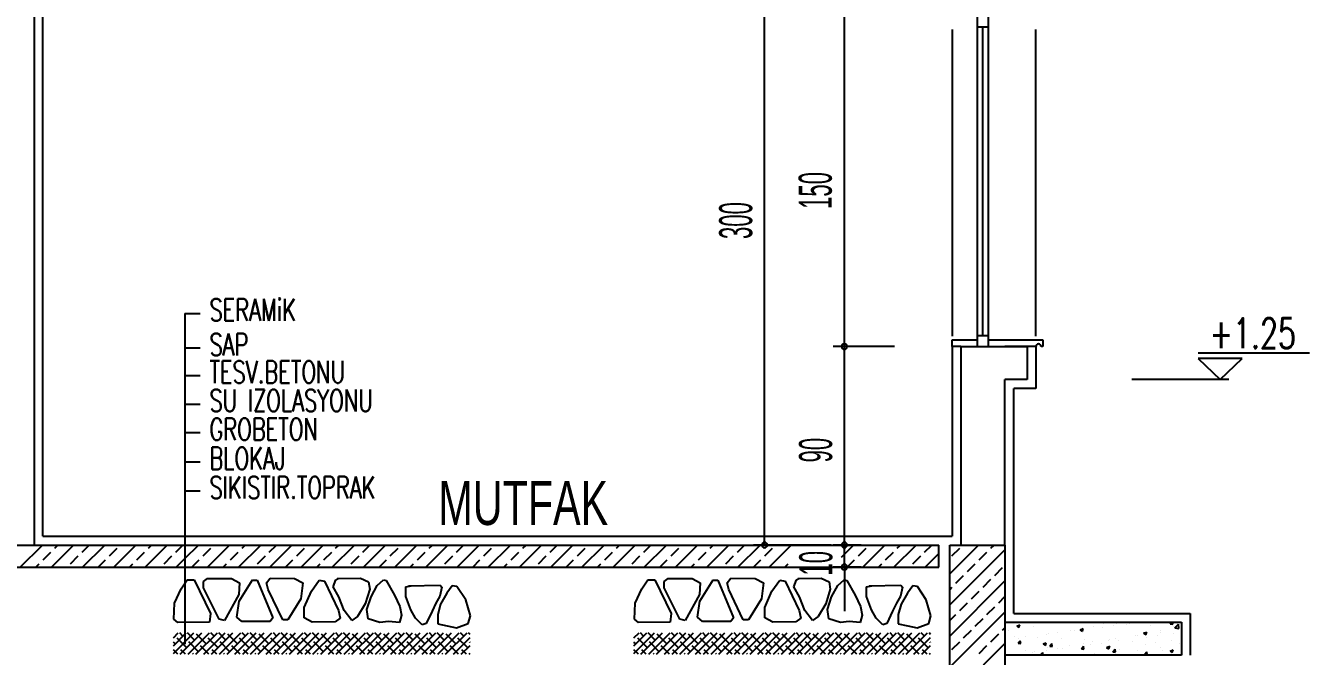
# Model space of a CAD drawing. Extents: x 3907.4 to 3911.57, y -3054.42 to -3053.7.
# Drawn here: x 3909.6219 to 3909.7382, y -3053.9307 to -3053.8735 of the extents above; entities that cross this region are included whole.
import ezdxf
from ezdxf.enums import TextEntityAlignment as Align

# ---------------------------------------------------------------- set-up
doc = ezdxf.new("R2010")
doc.units = 0
doc.header["$LTSCALE"] = 2
doc.header["$MEASUREMENT"] = 0
doc.layers.get('0').update_dxf_attribs({"linetype": 'CONTINUOUS'})
for name, color, linetype in [('DOĞRAMA', 2, 'CONTINUOUS'), ('DUVAR', 7, 'CONTINUOUS'), ('OLÇÜ', 6, 'CONTINUOUS'), ('SıVA', 6, 'CONTINUOUS'), ('TARAMA', 9, 'CONTINUOUS'), ('TEXT', 11, 'CONTINUOUS')]:
    doc.layers.add(name, color=color, linetype=linetype)
doc.styles.add('KAPı-PEN', font='simplex.shx', dxfattribs={"width": 0.7, "height": 10})
doc.styles.add('MAHAL', font='stylu.ttf', dxfattribs={"width": 0.7, "height": 20})
doc.styles.add('ÖLÇÜ', font='stylu.ttf', dxfattribs={"width": 0.5})

msp = doc.modelspace()

# ---------------------------------------------------------------- linework, layer by layer
at = {"color": 0, "linetype": 'ByBlock'}
for centre, start, end in [((3909.69606, -3053.90261), 90, 270), ((3909.69606, -3053.90261), 90, 270), ((3909.69606, -3053.90261), 270, 90), ((3909.69606, -3053.90261), 270, 90), ((3909.68883, -3053.92061), 90, 270), ((3909.68883, -3053.92061), 270, 90), ((3909.69606, -3053.92061), 90, 270), ((3909.69606, -3053.92061), 90, 270), ((3909.69606, -3053.92061), 270, 90), ((3909.69606, -3053.92061), 270, 90), ((3909.69606, -3053.92261), 90, 270), ((3909.69606, -3053.92261), 270, 90)]:
    msp.add_arc(centre, 0.00025, start, end, dxfattribs=at)
at = {"layer": 'DOĞRAMA', "color": 1}
for p, q in [((3909.70812, -3053.90261), (3909.70812, -3053.87261)), ((3909.70912, -3053.90261), (3909.70912, -3053.87261)), ((3909.70812, -3053.87361), (3909.70912, -3053.87361)), ((3909.70862, -3053.90161), (3909.70862, -3053.87361)), ((3909.70812, -3053.90161), (3909.70912, -3053.90161))]:
    msp.add_line(p, q, dxfattribs=at)
at = {"layer": 'DUVAR'}
for p, q in [((3909.62262, -3053.86261), (3909.62262, -3053.92061)), ((3909.70662, -3053.90261), (3909.71062, -3053.90261)), ((3909.70662, -3053.90261), (3909.70662, -3053.92061)), ((3909.71062, -3053.90261), (3909.71262, -3053.90261)), ((3909.71262, -3053.90261), (3909.71262, -3053.90561)), ((3909.71062, -3053.92061), (3909.71062, -3053.90561)), ((3909.71262, -3053.90561), (3909.71062, -3053.90561)), ((3909.71062, -3053.92761), (3909.72662, -3053.92761)), ((3909.72662, -3053.92761), (3909.72662, -3053.93061))]:
    msp.add_line(p, q, dxfattribs=at)
at = {"layer": 'DUVAR', "color": 4}
for p, q in [((3909.58562, -3053.92061), (3909.70462, -3053.92061)), ((3909.70462, -3053.92261), (3909.70462, -3053.92061)), ((3909.70562, -3053.92061), (3909.71062, -3053.92061)), ((3909.70562, -3053.93661), (3909.70562, -3053.92061)), ((3909.71062, -3053.92061), (3909.71062, -3053.93661)), ((3909.58562, -3053.92261), (3909.70462, -3053.92261))]:
    msp.add_line(p, q, dxfattribs=at)
at = {"layer": 'OLÇÜ', "color": 6}
for p, q in [((3909.68883, -3053.92061), (3909.68883, -3053.86061)), ((3909.69606, -3053.90261), (3909.69606, -3053.87261)), ((3909.70062, -3053.90261), (3909.69506, -3053.90261)), ((3909.70062, -3053.90261), (3909.69506, -3053.90261)), ((3909.69606, -3053.92061), (3909.69606, -3053.90261)), ((3909.69606, -3053.92061), (3909.69606, -3053.91661)), ((3909.69487, -3053.92061), (3909.68783, -3053.92061)), ((3909.69759, -3053.92061), (3909.69506, -3053.92061)), ((3909.69759, -3053.92061), (3909.69506, -3053.92061)), ((3909.69606, -3053.92261), (3909.69606, -3053.92061)), ((3909.69759, -3053.92261), (3909.69506, -3053.92261)), ((3909.69606, -3053.92261), (3909.69606, -3053.92661))]:
    msp.add_line(p, q, dxfattribs=at)
at = {"layer": 'SıVA'}
for p, q in [((3909.62342, -3053.91981), (3909.62342, -3053.86341)), ((3909.70582, -3053.87386), (3909.70582, -3053.90167)), ((3909.71342, -3053.90167), (3909.71342, -3053.87386)), ((3909.70582, -3053.90261), (3909.70582, -3053.91981)), ((3909.71342, -3053.90261), (3909.71342, -3053.90641)), ((3909.71142, -3053.92681), (3909.71142, -3053.90641)), ((3909.71342, -3053.90641), (3909.71142, -3053.90641)), ((3909.62342, -3053.91981), (3909.70582, -3053.91981)), ((3909.71142, -3053.92681), (3909.72742, -3053.92681)), ((3909.72742, -3053.92681), (3909.72742, -3053.93061))]:
    msp.add_line(p, q, dxfattribs=at)
at = {"layer": 'SıVA', "color": 1}
for p, q in [((3909.70582, -3053.90261), (3909.70582, -3053.90201)), ((3909.70582, -3053.90201), (3909.70812, -3053.90201)), ((3909.70912, -3053.90201), (3909.71406, -3053.90201)), ((3909.71406, -3053.90201), (3909.71406, -3053.90261)), ((3909.70662, -3053.90261), (3909.70582, -3053.90261)), ((3909.71342, -3053.90261), (3909.71062, -3053.90261)), ((3909.71406, -3053.90261), (3909.7139, -3053.90261))]:
    msp.add_line(p, q, dxfattribs=at)
msp.add_arc((3909.71366, -3053.90261), 0.00024, 0, 180, dxfattribs=at)
at = {"layer": 'TARAMA'}
for p, q in [((3909.62137, -3053.92261), (3909.62337, -3053.92061)), ((3909.62419, -3053.92261), (3909.62619, -3053.92061)), ((3909.6245, -3053.92089), (3909.62478, -3053.92061)), ((3909.62697, -3053.92125), (3909.62761, -3053.92061)), ((3909.62702, -3053.92261), (3909.62902, -3053.92061)), ((3909.62985, -3053.92261), (3909.63185, -3053.92061)), ((3909.63268, -3053.92261), (3909.63468, -3053.92061)), ((3909.63298, -3053.92089), (3909.63326, -3053.92061)), ((3909.63546, -3053.92125), (3909.63609, -3053.92061)), ((3909.63628, -3053.92184), (3909.63751, -3053.92061)), ((3909.63834, -3053.92261), (3909.64034, -3053.92061)), ((3909.64116, -3053.92261), (3909.64316, -3053.92061)), ((3909.64147, -3053.92089), (3909.64175, -3053.92061)), ((3909.64394, -3053.92125), (3909.64458, -3053.92061)), ((3909.64399, -3053.92261), (3909.64599, -3053.92061)), ((3909.64682, -3053.92261), (3909.64882, -3053.92061)), ((3909.64965, -3053.92261), (3909.65165, -3053.92061)), ((3909.64995, -3053.92089), (3909.65024, -3053.92061)), ((3909.65243, -3053.92125), (3909.65306, -3053.92061)), ((3909.65248, -3053.92261), (3909.65448, -3053.92061)), ((3909.65531, -3053.92261), (3909.65731, -3053.92061)), ((3909.65813, -3053.92261), (3909.66013, -3053.92061)), ((3909.65844, -3053.92089), (3909.65872, -3053.92061)), ((3909.66091, -3053.92125), (3909.66155, -3053.92061)), ((3909.66096, -3053.92261), (3909.66296, -3053.92061)), ((3909.66379, -3053.92261), (3909.66579, -3053.92061)), ((3909.66662, -3053.92261), (3909.66862, -3053.92061)), ((3909.66692, -3053.92089), (3909.66721, -3053.92061)), ((3909.6694, -3053.92125), (3909.67003, -3053.92061)), ((3909.66945, -3053.92261), (3909.67145, -3053.92061)), ((3909.67228, -3053.92261), (3909.67428, -3053.92061)), ((3909.67511, -3053.92261), (3909.67711, -3053.92061)), ((3909.67541, -3053.92089), (3909.67569, -3053.92061)), ((3909.67788, -3053.92125), (3909.67852, -3053.92061)), ((3909.67793, -3053.92261), (3909.67993, -3053.92061)), ((3909.68076, -3053.92261), (3909.68276, -3053.92061)), ((3909.68359, -3053.92261), (3909.68559, -3053.92061)), ((3909.68389, -3053.92089), (3909.68418, -3053.92061)), ((3909.68637, -3053.92125), (3909.68701, -3053.92061)), ((3909.68642, -3053.92261), (3909.68842, -3053.92061)), ((3909.68925, -3053.92261), (3909.69121, -3053.92065)), ((3909.69581, -3053.9217), (3909.6969, -3053.92061)), ((3909.69773, -3053.92261), (3909.69973, -3053.92061)), ((3909.70056, -3053.92261), (3909.70256, -3053.92061)), ((3909.70086, -3053.92089), (3909.70115, -3053.92061)), ((3909.70334, -3053.92125), (3909.70398, -3053.92061)), ((3909.70562, -3053.92321), (3909.70822, -3053.92061)), ((3909.70935, -3053.92089), (3909.70963, -3053.92061)), ((3909.62344, -3053.92196), (3909.62414, -3053.92125)), ((3909.62591, -3053.92231), (3909.62662, -3053.9216)), ((3909.62844, -3053.92261), (3909.62909, -3053.92196)), ((3909.62945, -3053.9216), (3909.63015, -3053.92089)), ((3909.63192, -3053.92196), (3909.63263, -3053.92125)), ((3909.6344, -3053.92231), (3909.6351, -3053.9216)), ((3909.63551, -3053.92261), (3909.63628, -3053.92184)), ((3909.63692, -3053.92261), (3909.63758, -3053.92196)), ((3909.63793, -3053.9216), (3909.63864, -3053.92089)), ((3909.64041, -3053.92196), (3909.64111, -3053.92125)), ((3909.64288, -3053.92231), (3909.64359, -3053.9216)), ((3909.64541, -3053.92261), (3909.64606, -3053.92196)), ((3909.64642, -3053.9216), (3909.64712, -3053.92089)), ((3909.64889, -3053.92196), (3909.6496, -3053.92125)), ((3909.65137, -3053.92231), (3909.65207, -3053.9216)), ((3909.65389, -3053.92261), (3909.65455, -3053.92196)), ((3909.6549, -3053.9216), (3909.65561, -3053.92089)), ((3909.65738, -3053.92196), (3909.65808, -3053.92125)), ((3909.65985, -3053.92231), (3909.66056, -3053.9216)), ((3909.66238, -3053.92261), (3909.66303, -3053.92196)), ((3909.66339, -3053.9216), (3909.66409, -3053.92089)), ((3909.66586, -3053.92196), (3909.66657, -3053.92125)), ((3909.66834, -3053.92231), (3909.66904, -3053.9216)), ((3909.67086, -3053.92261), (3909.67152, -3053.92196)), ((3909.67187, -3053.9216), (3909.67258, -3053.92089)), ((3909.67435, -3053.92196), (3909.67505, -3053.92125)), ((3909.67682, -3053.92231), (3909.67753, -3053.9216)), ((3909.67935, -3053.92261), (3909.68, -3053.92196)), ((3909.68036, -3053.9216), (3909.68106, -3053.92089)), ((3909.68283, -3053.92196), (3909.68354, -3053.92125)), ((3909.68531, -3053.92231), (3909.68601, -3053.9216)), ((3909.68783, -3053.92261), (3909.68849, -3053.92196)), ((3909.68884, -3053.9216), (3909.68955, -3053.92089)), ((3909.69632, -3053.92261), (3909.69697, -3053.92196)), ((3909.69733, -3053.9216), (3909.69803, -3053.92089)), ((3909.6998, -3053.92196), (3909.70051, -3053.92125)), ((3909.70228, -3053.92231), (3909.70298, -3053.9216)), ((3909.70339, -3053.92261), (3909.70462, -3053.92138)), ((3909.70562, -3053.92604), (3909.71062, -3053.92104)), ((3909.70581, -3053.9216), (3909.70652, -3053.92089)), ((3909.70829, -3053.92196), (3909.70899, -3053.92125)), ((3909.62278, -3053.92261), (3909.62308, -3053.92231)), ((3909.63126, -3053.92261), (3909.63157, -3053.92231)), ((3909.63975, -3053.92261), (3909.64005, -3053.92231)), ((3909.64824, -3053.92261), (3909.64854, -3053.92231)), ((3909.65672, -3053.92261), (3909.65702, -3053.92231)), ((3909.66521, -3053.92261), (3909.66551, -3053.92231)), ((3909.67369, -3053.92261), (3909.67399, -3053.92231)), ((3909.68218, -3053.92261), (3909.68248, -3053.92231)), ((3909.69066, -3053.92261), (3909.69096, -3053.92231)), ((3909.69915, -3053.92261), (3909.69945, -3053.92231)), ((3909.70723, -3053.92302), (3909.70793, -3053.92231)), ((3909.7097, -3053.92337), (3909.71041, -3053.92266)), ((3909.70562, -3053.92887), (3909.71062, -3053.92387)), ((3909.70617, -3053.92408), (3909.70687, -3053.92337)), ((3909.70864, -3053.92443), (3909.70935, -3053.92372)), ((3909.70562, -3053.92463), (3909.70581, -3053.92443)), ((3909.70758, -3053.92549), (3909.70829, -3053.92478)), ((3909.71006, -3053.92584), (3909.71062, -3053.92528)), ((3909.70652, -3053.92655), (3909.70723, -3053.92584)), ((3909.70899, -3053.92691), (3909.7097, -3053.9262)), ((3909.70562, -3053.9317), (3909.71062, -3053.9267)), ((3909.70562, -3053.92746), (3909.70617, -3053.92691)), ((3909.70793, -3053.92797), (3909.70864, -3053.92726)), ((3909.7114, -3053.92767), (3909.7114, -3053.92767)), ((3909.71738, -3053.92763), (3909.71738, -3053.92763)), ((3909.71951, -3053.92772), (3909.71951, -3053.92772)), ((3909.72069, -3053.92776), (3909.72069, -3053.92776)), ((3909.72195, -3053.92772), (3909.72195, -3053.92772)), ((3909.7256, -3053.92777), (3909.72573, -3053.92761)), ((3909.7256, -3053.92777), (3909.72584, -3053.92779)), ((3909.72584, -3053.92779), (3909.7258, -3053.92761)), ((3909.72603, -3053.92811), (3909.72634, -3053.92779)), ((3909.72638, -3053.92817), (3909.72634, -3053.92779)), ((3909.70687, -3053.92903), (3909.70758, -3053.92832)), ((3909.70935, -3053.92938), (3909.71006, -3053.92867)), ((3909.71041, -3053.92832), (3909.71062, -3053.92811)), ((3909.71091, -3053.92839), (3909.71091, -3053.92839)), ((3909.71147, -3053.92894), (3909.71147, -3053.92894)), ((3909.71169, -3053.92797), (3909.71197, -3053.92786)), ((3909.71169, -3053.92797), (3909.71189, -3053.9281)), ((3909.71189, -3053.9281), (3909.71197, -3053.92786)), ((3909.71249, -3053.92888), (3909.71249, -3053.92888)), ((3909.71324, -3053.92799), (3909.71324, -3053.92799)), ((3909.71439, -3053.92871), (3909.71439, -3053.92871)), ((3909.71454, -3053.9286), (3909.71454, -3053.9286)), ((3909.71539, -3053.92858), (3909.71539, -3053.92858)), ((3909.71656, -3053.92834), (3909.71656, -3053.92834)), ((3909.71691, -3053.92838), (3909.71691, -3053.92838)), ((3909.71744, -3053.92829), (3909.71772, -3053.92818)), ((3909.71744, -3053.92829), (3909.71764, -3053.92842)), ((3909.71764, -3053.92842), (3909.71772, -3053.92818)), ((3909.71864, -3053.92804), (3909.71864, -3053.92804)), ((3909.71943, -3053.92805), (3909.71943, -3053.92805)), ((3909.72044, -3053.92792), (3909.72044, -3053.92792)), ((3909.72165, -3053.92781), (3909.72165, -3053.92781)), ((3909.72241, -3053.92877), (3909.72241, -3053.92877)), ((3909.72267, -3053.92884), (3909.72267, -3053.92884)), ((3909.72319, -3053.92861), (3909.72347, -3053.9285)), ((3909.72319, -3053.92861), (3909.72339, -3053.92874)), ((3909.72339, -3053.92874), (3909.72347, -3053.9285)), ((3909.72342, -3053.92896), (3909.72342, -3053.92896)), ((3909.72378, -3053.9279), (3909.72378, -3053.9279)), ((3909.72443, -3053.92883), (3909.72443, -3053.92883)), ((3909.72474, -3053.92837), (3909.72474, -3053.92837)), ((3909.72474, -3053.92854), (3909.72474, -3053.92854)), ((3909.72592, -3053.92799), (3909.72592, -3053.92799)), ((3909.72594, -3053.92863), (3909.72594, -3053.92863)), ((3909.72603, -3053.92811), (3909.72638, -3053.92817)), ((3909.70562, -3053.93453), (3909.71062, -3053.92953)), ((3909.70581, -3053.93009), (3909.70652, -3053.92938)), ((3909.70829, -3053.93044), (3909.70899, -3053.92973)), ((3909.71181, -3053.92952), (3909.712, -3053.92929)), ((3909.71181, -3053.92952), (3909.71205, -3053.92954)), ((3909.71187, -3053.92905), (3909.71187, -3053.92905)), ((3909.71205, -3053.92954), (3909.712, -3053.92929)), ((3909.7136, -3053.92904), (3909.7136, -3053.92904)), ((3909.71408, -3053.92958), (3909.71436, -3053.92947)), ((3909.71408, -3053.92958), (3909.71428, -3053.92971)), ((3909.71428, -3053.92971), (3909.71436, -3053.92947)), ((3909.71449, -3053.92993), (3909.71449, -3053.92993)), ((3909.71468, -3053.92977), (3909.71487, -3053.92954)), ((3909.71468, -3053.92977), (3909.71492, -3053.92979)), ((3909.71491, -3053.92979), (3909.71487, -3053.92954)), ((3909.71541, -3053.92997), (3909.71541, -3053.92997)), ((3909.71574, -3053.92913), (3909.71574, -3053.92913)), ((3909.71586, -3053.92996), (3909.71586, -3053.92996)), ((3909.71651, -3053.92968), (3909.71651, -3053.92968)), ((3909.71755, -3053.93002), (3909.71774, -3053.92979)), ((3909.71755, -3053.93002), (3909.71778, -3053.93005)), ((3909.71774, -3053.92957), (3909.71774, -3053.92957)), ((3909.71778, -3053.93005), (3909.71774, -3053.92979)), ((3909.71787, -3053.92922), (3909.71787, -3053.92922)), ((3909.71838, -3053.92963), (3909.71838, -3053.92963)), ((3909.71859, -3053.92938), (3909.71859, -3053.92938)), ((3909.71938, -3053.9295), (3909.71938, -3053.9295)), ((3909.71983, -3053.9299), (3909.72011, -3053.92979)), ((3909.71983, -3053.9299), (3909.72003, -3053.93003)), ((3909.72001, -3053.92931), (3909.72001, -3053.92931)), ((3909.72003, -3053.93003), (3909.72011, -3053.92979)), ((3909.72007, -3053.92917), (3909.72007, -3053.92917)), ((3909.72041, -3053.93028), (3909.72061, -3053.93005)), ((3909.72065, -3053.9303), (3909.72061, -3053.93005)), ((3909.72065, -3053.92909), (3909.72065, -3053.92909)), ((3909.7209, -3053.9293), (3909.7209, -3053.9293)), ((3909.72103, -3053.93005), (3909.72103, -3053.93005)), ((3909.72214, -3053.9294), (3909.72214, -3053.9294)), ((3909.72336, -3053.92965), (3909.72336, -3053.92965)), ((3909.72428, -3053.92949), (3909.72428, -3053.92949)), ((3909.72469, -3053.92987), (3909.72469, -3053.92987)), ((3909.72558, -3053.93022), (3909.72586, -3053.93011)), ((3909.7257, -3053.92925), (3909.7257, -3053.92925)), ((3909.72578, -3053.93035), (3909.72586, -3053.93011)), ((3909.72641, -3053.92958), (3909.72641, -3053.92958)), ((3909.72662, -3053.93061), (3909.71062, -3053.93061)), ((3909.71244, -3053.93021), (3909.71244, -3053.93021)), ((3909.71307, -3053.93037), (3909.71307, -3053.93037)), ((3909.71334, -3053.93029), (3909.71334, -3053.93029)), ((3909.71382, -3053.93061), (3909.71406, -3053.93036)), ((3909.71409, -3053.93061), (3909.71406, -3053.93036)), ((3909.71434, -3053.93016), (3909.71434, -3053.93016)), ((3909.7187, -3053.93045), (3909.7187, -3053.93045)), ((3909.72041, -3053.93028), (3909.72065, -3053.9303)), ((3909.7206, -3053.93043), (3909.7206, -3053.93043)), ((3909.72237, -3053.93054), (3909.72237, -3053.93054)), ((3909.72262, -3053.93017), (3909.72262, -3053.93017)), ((3909.72328, -3053.93053), (3909.72348, -3053.9303)), ((3909.72328, -3053.93053), (3909.72352, -3053.93055)), ((3909.72337, -3053.93041), (3909.72337, -3053.93041)), ((3909.72352, -3053.93055), (3909.72348, -3053.9303)), ((3909.72489, -3053.93021), (3909.72489, -3053.93021)), ((3909.72558, -3053.93022), (3909.72578, -3053.93035)), ((3909.72629, -3053.93061), (3909.72635, -3053.93055)), ((3909.72636, -3053.93061), (3909.72634, -3053.93055))]:
    msp.add_line(p, q, dxfattribs=at)
at = {"layer": 'TARAMA', "color": 6}
for p, q in [((3909.63595, -3053.92457), (3909.63649, -3053.92378)), ((3909.63649, -3053.92378), (3909.63713, -3053.92378)), ((3909.63713, -3053.92378), (3909.6386, -3053.92683)), ((3909.63797, -3053.92392), (3909.63833, -3053.92366)), ((3909.63797, -3053.9245), (3909.63797, -3053.92392)), ((3909.63829, -3053.92365), (3909.64051, -3053.92364)), ((3909.64051, -3053.92364), (3909.64125, -3053.92404)), ((3909.64125, -3053.92404), (3909.64117, -3053.9251)), ((3909.64121, -3053.9257), (3909.64241, -3053.92378)), ((3909.64241, -3053.9238), (3909.64283, -3053.9238)), ((3909.64283, -3053.9238), (3909.64427, -3053.9272)), ((3909.64369, -3053.92404), (3909.64401, -3053.92362)), ((3909.64383, -3053.92464), (3909.64369, -3053.92404)), ((3909.64401, -3053.92362), (3909.64623, -3053.92366)), ((3909.64623, -3053.92366), (3909.64697, -3053.92404)), ((3909.64697, -3053.92404), (3909.64679, -3053.92548)), ((3909.64775, -3053.9248), (3909.64847, -3053.9238)), ((3909.64847, -3053.9238), (3909.64895, -3053.92388)), ((3909.64895, -3053.92388), (3909.65021, -3053.92654)), ((3909.64973, -3053.9244), (3909.64997, -3053.92378)), ((3909.64997, -3053.92378), (3909.65019, -3053.92364)), ((3909.65009, -3053.92364), (3909.65219, -3053.92361)), ((3909.65219, -3053.92361), (3909.65292, -3053.92394)), ((3909.65292, -3053.92394), (3909.65304, -3053.92462)), ((3909.65316, -3053.9253), (3909.65372, -3053.92428)), ((3909.65372, -3053.92428), (3909.65428, -3053.92378)), ((3909.65428, -3053.92378), (3909.65454, -3053.92384)), ((3909.65454, -3053.92384), (3909.6553, -3053.92516)), ((3909.65631, -3053.9244), (3909.65679, -3053.9243)), ((3909.65655, -3053.9243), (3909.65943, -3053.92426)), ((3909.65943, -3053.92426), (3909.65957, -3053.92444)), ((3909.66052, -3053.92431), (3909.66004, -3053.92496)), ((3909.66094, -3053.92436), (3909.66052, -3053.92431)), ((3909.67771, -3053.92457), (3909.67824, -3053.92378)), ((3909.67824, -3053.92378), (3909.67888, -3053.92378)), ((3909.67888, -3053.92378), (3909.68035, -3053.92683)), ((3909.67972, -3053.92392), (3909.68008, -3053.92366)), ((3909.67972, -3053.9245), (3909.67972, -3053.92392)), ((3909.68004, -3053.92365), (3909.68226, -3053.92364)), ((3909.68226, -3053.92364), (3909.683, -3053.92404)), ((3909.683, -3053.92404), (3909.68292, -3053.9251)), ((3909.68296, -3053.9257), (3909.68416, -3053.92378)), ((3909.68416, -3053.9238), (3909.68458, -3053.9238)), ((3909.68458, -3053.9238), (3909.68602, -3053.9272)), ((3909.68544, -3053.92404), (3909.68576, -3053.92362)), ((3909.68558, -3053.92464), (3909.68544, -3053.92404)), ((3909.68576, -3053.92362), (3909.68798, -3053.92366)), ((3909.68798, -3053.92366), (3909.68872, -3053.92404)), ((3909.68872, -3053.92404), (3909.68854, -3053.92548)), ((3909.6895, -3053.9248), (3909.69022, -3053.9238)), ((3909.69022, -3053.9238), (3909.6907, -3053.92388)), ((3909.6907, -3053.92388), (3909.69197, -3053.92654)), ((3909.69148, -3053.9244), (3909.69173, -3053.92378)), ((3909.69173, -3053.92378), (3909.69194, -3053.92364)), ((3909.69185, -3053.92364), (3909.69395, -3053.92361)), ((3909.69395, -3053.92361), (3909.69467, -3053.92394)), ((3909.69467, -3053.92394), (3909.69479, -3053.92462)), ((3909.69491, -3053.9253), (3909.69547, -3053.92428)), ((3909.69547, -3053.92428), (3909.69603, -3053.92378)), ((3909.69603, -3053.92378), (3909.69629, -3053.92384)), ((3909.69629, -3053.92384), (3909.69705, -3053.92516)), ((3909.69806, -3053.9244), (3909.69854, -3053.9243)), ((3909.6983, -3053.9243), (3909.70118, -3053.92426)), ((3909.70118, -3053.92426), (3909.70132, -3053.92444)), ((3909.70227, -3053.92431), (3909.70179, -3053.92496)), ((3909.70269, -3053.92436), (3909.70227, -3053.92431)), ((3909.63536, -3053.92589), (3909.63595, -3053.92457)), ((3909.63939, -3053.92734), (3909.63797, -3053.9245)), ((3909.64117, -3053.9251), (3909.63987, -3053.92744)), ((3909.64515, -3053.92738), (3909.64383, -3053.92464)), ((3909.6471, -3053.92626), (3909.64775, -3053.9248)), ((3909.65025, -3053.92532), (3909.64973, -3053.9244)), ((3909.65071, -3053.92654), (3909.65025, -3053.92532)), ((3909.65304, -3053.92462), (3909.65263, -3053.92594)), ((3909.65278, -3053.92646), (3909.65316, -3053.9253)), ((3909.6553, -3053.92516), (3909.65576, -3053.92618)), ((3909.65631, -3053.92528), (3909.65631, -3053.9244)), ((3909.65677, -3053.9265), (3909.65631, -3053.92528)), ((3909.65939, -3053.92526), (3909.65903, -3053.92588)), ((3909.65957, -3053.92444), (3909.65939, -3053.92526)), ((3909.66004, -3053.92496), (3909.65946, -3053.92598)), ((3909.66174, -3053.92558), (3909.66094, -3053.92436)), ((3909.67711, -3053.92589), (3909.67771, -3053.92457)), ((3909.68114, -3053.92734), (3909.67972, -3053.9245)), ((3909.68292, -3053.9251), (3909.68162, -3053.92744)), ((3909.6869, -3053.92738), (3909.68558, -3053.92464)), ((3909.68885, -3053.92626), (3909.6895, -3053.9248)), ((3909.69201, -3053.92532), (3909.69148, -3053.9244)), ((3909.69247, -3053.92654), (3909.69201, -3053.92532)), ((3909.69479, -3053.92462), (3909.69439, -3053.92594)), ((3909.69454, -3053.92646), (3909.69491, -3053.9253)), ((3909.69705, -3053.92516), (3909.69751, -3053.92618)), ((3909.69806, -3053.92528), (3909.69806, -3053.9244)), ((3909.69852, -3053.9265), (3909.69806, -3053.92528)), ((3909.70114, -3053.92526), (3909.70078, -3053.92588)), ((3909.70132, -3053.92444), (3909.70114, -3053.92526)), ((3909.70179, -3053.92496), (3909.70121, -3053.92598)), ((3909.70349, -3053.92558), (3909.70269, -3053.92436)), ((3909.63529, -3053.92732), (3909.63536, -3053.92589)), ((3909.64101, -3053.92716), (3909.64121, -3053.9257)), ((3909.64679, -3053.92548), (3909.64561, -3053.92738)), ((3909.6471, -3053.9272), (3909.6471, -3053.92626)), ((3909.65021, -3053.92654), (3909.65035, -3053.92725)), ((3909.65141, -3053.92746), (3909.65071, -3053.92654)), ((3909.65263, -3053.92594), (3909.65193, -3053.92708)), ((3909.6529, -3053.9273), (3909.65278, -3053.92646)), ((3909.65576, -3053.92618), (3909.65592, -3053.92696)), ((3909.65719, -3053.92724), (3909.65677, -3053.9265)), ((3909.65869, -3053.92661), (3909.65815, -3053.92774)), ((3909.65903, -3053.92588), (3909.65869, -3053.92661)), ((3909.65946, -3053.92598), (3909.6592, -3053.9269)), ((3909.66216, -3053.92702), (3909.66174, -3053.92558)), ((3909.67704, -3053.92732), (3909.67711, -3053.92589)), ((3909.68276, -3053.92716), (3909.68296, -3053.9257)), ((3909.68854, -3053.92548), (3909.68736, -3053.92738)), ((3909.68885, -3053.9272), (3909.68885, -3053.92626)), ((3909.69197, -3053.92654), (3909.69211, -3053.92725)), ((3909.69317, -3053.92746), (3909.69247, -3053.92654)), ((3909.69439, -3053.92594), (3909.69369, -3053.92708)), ((3909.69466, -3053.9273), (3909.69454, -3053.92646)), ((3909.69751, -3053.92618), (3909.69767, -3053.92696)), ((3909.69894, -3053.92724), (3909.69852, -3053.9265)), ((3909.70044, -3053.92661), (3909.6999, -3053.92774)), ((3909.70078, -3053.92588), (3909.70044, -3053.92661)), ((3909.70121, -3053.92598), (3909.70095, -3053.9269)), ((3909.70391, -3053.92702), (3909.70349, -3053.92558)), ((3909.63564, -3053.92763), (3909.63529, -3053.92732)), ((3909.63853, -3053.9276), (3909.63564, -3053.92763)), ((3909.6386, -3053.92683), (3909.63853, -3053.9276)), ((3909.63987, -3053.92744), (3909.63939, -3053.92734)), ((3909.64145, -3053.92754), (3909.64101, -3053.92716)), ((3909.64401, -3053.92754), (3909.64145, -3053.92754)), ((3909.64427, -3053.9272), (3909.64401, -3053.92754)), ((3909.64561, -3053.92738), (3909.64515, -3053.92738)), ((3909.64783, -3053.9276), (3909.6471, -3053.9272)), ((3909.64991, -3053.92758), (3909.64783, -3053.9276)), ((3909.65035, -3053.92725), (3909.64991, -3053.92758)), ((3909.65193, -3053.92708), (3909.65141, -3053.92746)), ((3909.65395, -3053.92764), (3909.6529, -3053.9273)), ((3909.65474, -3053.92754), (3909.65395, -3053.92764)), ((3909.65574, -3053.92762), (3909.65474, -3053.92754)), ((3909.65592, -3053.92696), (3909.65574, -3053.92762)), ((3909.65779, -3053.92786), (3909.65719, -3053.92724)), ((3909.65815, -3053.92774), (3909.65779, -3053.92786)), ((3909.6592, -3053.9269), (3909.6592, -3053.92777)), ((3909.6592, -3053.92777), (3909.66007, -3053.92794)), ((3909.6609, -3053.92811), (3909.66196, -3053.92774)), ((3909.66196, -3053.92774), (3909.66216, -3053.92702)), ((3909.67739, -3053.92763), (3909.67704, -3053.92732)), ((3909.68028, -3053.9276), (3909.67739, -3053.92763)), ((3909.68035, -3053.92683), (3909.68028, -3053.9276)), ((3909.68162, -3053.92744), (3909.68114, -3053.92734)), ((3909.6832, -3053.92754), (3909.68276, -3053.92716)), ((3909.68576, -3053.92754), (3909.6832, -3053.92754)), ((3909.68602, -3053.9272), (3909.68576, -3053.92754)), ((3909.68736, -3053.92738), (3909.6869, -3053.92738)), ((3909.68958, -3053.9276), (3909.68885, -3053.9272)), ((3909.69167, -3053.92758), (3909.68958, -3053.9276)), ((3909.69211, -3053.92725), (3909.69167, -3053.92758)), ((3909.69369, -3053.92708), (3909.69317, -3053.92746)), ((3909.6957, -3053.92764), (3909.69466, -3053.9273)), ((3909.69649, -3053.92754), (3909.6957, -3053.92764)), ((3909.69749, -3053.92762), (3909.69649, -3053.92754)), ((3909.69767, -3053.92696), (3909.69749, -3053.92762)), ((3909.69954, -3053.92786), (3909.69894, -3053.92724)), ((3909.6999, -3053.92774), (3909.69954, -3053.92786)), ((3909.70095, -3053.9269), (3909.70095, -3053.92777)), ((3909.70095, -3053.92777), (3909.70182, -3053.92794)), ((3909.70265, -3053.92811), (3909.70371, -3053.92774)), ((3909.70371, -3053.92774), (3909.70391, -3053.92702)), ((3909.63524, -3053.92904), (3909.63569, -3053.92858)), ((3909.63524, -3053.92975), (3909.6364, -3053.92858)), ((3909.63524, -3053.93045), (3909.63711, -3053.92858)), ((3909.63611, -3053.92887), (3909.63582, -3053.92858)), ((3909.63587, -3053.93052), (3909.63782, -3053.92858)), ((3909.63717, -3053.92923), (3909.63653, -3053.92858)), ((3909.63658, -3053.93052), (3909.63852, -3053.92858)), ((3909.63729, -3053.93052), (3909.63923, -3053.92858)), ((3909.63823, -3053.92958), (3909.63735, -3053.9287)), ((3909.63799, -3053.93052), (3909.63994, -3053.92858)), ((3909.63894, -3053.92887), (3909.63865, -3053.92858)), ((3909.6387, -3053.93052), (3909.64064, -3053.92858)), ((3909.64, -3053.92923), (3909.63936, -3053.92858)), ((3909.63941, -3053.93052), (3909.64135, -3053.92858)), ((3909.64012, -3053.93052), (3909.64206, -3053.92858)), ((3909.64106, -3053.92958), (3909.64018, -3053.9287)), ((3909.64082, -3053.93052), (3909.64276, -3053.92858)), ((3909.64177, -3053.92887), (3909.64148, -3053.92858)), ((3909.64153, -3053.93052), (3909.64347, -3053.92858)), ((3909.64283, -3053.92923), (3909.64219, -3053.92858)), ((3909.64224, -3053.93052), (3909.64418, -3053.92858)), ((3909.64294, -3053.93052), (3909.64489, -3053.92858)), ((3909.64389, -3053.92958), (3909.64301, -3053.9287)), ((3909.64365, -3053.93052), (3909.64559, -3053.92858)), ((3909.6446, -3053.92887), (3909.64431, -3053.92858)), ((3909.64436, -3053.93052), (3909.6463, -3053.92858)), ((3909.64566, -3053.92923), (3909.64501, -3053.92858)), ((3909.64507, -3053.93052), (3909.64701, -3053.92858)), ((3909.64577, -3053.93052), (3909.64771, -3053.92858)), ((3909.64672, -3053.92958), (3909.64583, -3053.9287)), ((3909.64648, -3053.93052), (3909.64842, -3053.92858)), ((3909.64742, -3053.92887), (3909.64714, -3053.92858)), ((3909.64719, -3053.93052), (3909.64913, -3053.92858)), ((3909.64849, -3053.92923), (3909.64784, -3053.92858)), ((3909.64789, -3053.93052), (3909.64984, -3053.92858)), ((3909.6486, -3053.93052), (3909.65054, -3053.92858)), ((3909.64955, -3053.92958), (3909.64866, -3053.9287)), ((3909.64931, -3053.93052), (3909.65125, -3053.92858)), ((3909.65025, -3053.92887), (3909.64996, -3053.92858)), ((3909.65001, -3053.93052), (3909.65196, -3053.92858)), ((3909.65131, -3053.92923), (3909.65067, -3053.92858)), ((3909.65072, -3053.93052), (3909.65266, -3053.92858)), ((3909.65143, -3053.93052), (3909.65337, -3053.92858)), ((3909.65237, -3053.92958), (3909.65149, -3053.9287)), ((3909.65214, -3053.93052), (3909.65408, -3053.92858)), ((3909.65308, -3053.92887), (3909.65279, -3053.92858)), ((3909.65284, -3053.93052), (3909.65479, -3053.92858)), ((3909.65414, -3053.92923), (3909.6535, -3053.92858)), ((3909.65355, -3053.93052), (3909.65549, -3053.92858)), ((3909.65426, -3053.93052), (3909.6562, -3053.92858)), ((3909.6552, -3053.92958), (3909.65432, -3053.9287)), ((3909.65496, -3053.93052), (3909.65691, -3053.92858)), ((3909.65591, -3053.92887), (3909.65562, -3053.92858)), ((3909.65567, -3053.93052), (3909.65761, -3053.92858)), ((3909.65697, -3053.92923), (3909.65633, -3053.92858)), ((3909.65638, -3053.93052), (3909.65832, -3053.92858)), ((3909.65709, -3053.93052), (3909.65903, -3053.92858)), ((3909.65803, -3053.92958), (3909.65715, -3053.9287)), ((3909.65779, -3053.93052), (3909.65974, -3053.92858)), ((3909.65874, -3053.92887), (3909.65845, -3053.92858)), ((3909.6585, -3053.93052), (3909.66044, -3053.92858)), ((3909.6598, -3053.92923), (3909.65916, -3053.92858)), ((3909.65921, -3053.93052), (3909.66115, -3053.92858)), ((3909.65991, -3053.93052), (3909.66186, -3053.92858)), ((3909.66086, -3053.92958), (3909.65998, -3053.9287)), ((3909.66007, -3053.92794), (3909.6609, -3053.92811)), ((3909.66157, -3053.92887), (3909.66128, -3053.92858)), ((3909.66213, -3053.92873), (3909.66198, -3053.92858)), ((3909.67699, -3053.92904), (3909.67745, -3053.92858)), ((3909.67699, -3053.92975), (3909.67815, -3053.92858)), ((3909.67699, -3053.93045), (3909.67886, -3053.92858)), ((3909.67786, -3053.92887), (3909.67757, -3053.92858)), ((3909.67762, -3053.93052), (3909.67957, -3053.92858)), ((3909.67892, -3053.92923), (3909.67828, -3053.92858)), ((3909.67833, -3053.93052), (3909.68027, -3053.92858)), ((3909.67904, -3053.93052), (3909.68098, -3053.92858)), ((3909.67998, -3053.92958), (3909.6791, -3053.9287)), ((3909.67975, -3053.93052), (3909.68169, -3053.92858)), ((3909.68069, -3053.92887), (3909.6804, -3053.92858)), ((3909.68045, -3053.93052), (3909.68239, -3053.92858)), ((3909.68175, -3053.92923), (3909.68111, -3053.92858)), ((3909.68116, -3053.93052), (3909.6831, -3053.92858)), ((3909.68187, -3053.93052), (3909.68381, -3053.92858)), ((3909.68281, -3053.92958), (3909.68193, -3053.9287)), ((3909.68257, -3053.93052), (3909.68452, -3053.92858)), ((3909.68352, -3053.92887), (3909.68323, -3053.92858)), ((3909.68328, -3053.93052), (3909.68522, -3053.92858)), ((3909.68458, -3053.92923), (3909.68394, -3053.92858)), ((3909.68399, -3053.93052), (3909.68593, -3053.92858)), ((3909.68469, -3053.93052), (3909.68664, -3053.92858)), ((3909.68564, -3053.92958), (3909.68476, -3053.9287)), ((3909.6854, -3053.93052), (3909.68734, -3053.92858)), ((3909.68635, -3053.92887), (3909.68606, -3053.92858)), ((3909.68611, -3053.93052), (3909.68805, -3053.92858)), ((3909.68741, -3053.92923), (3909.68676, -3053.92858)), ((3909.68682, -3053.93052), (3909.68876, -3053.92858)), ((3909.68752, -3053.93052), (3909.68947, -3053.92858)), ((3909.68847, -3053.92958), (3909.68759, -3053.9287)), ((3909.68823, -3053.93052), (3909.69017, -3053.92858)), ((3909.68918, -3053.92887), (3909.68889, -3053.92858)), ((3909.68894, -3053.93052), (3909.69088, -3053.92858)), ((3909.69024, -3053.92923), (3909.68959, -3053.92858)), ((3909.68964, -3053.93052), (3909.69159, -3053.92858)), ((3909.69035, -3053.93052), (3909.69229, -3053.92858)), ((3909.6913, -3053.92958), (3909.69041, -3053.9287)), ((3909.69106, -3053.93052), (3909.693, -3053.92858)), ((3909.692, -3053.92887), (3909.69171, -3053.92858)), ((3909.69177, -3053.93052), (3909.69371, -3053.92858)), ((3909.69307, -3053.92923), (3909.69242, -3053.92858)), ((3909.69247, -3053.93052), (3909.69442, -3053.92858)), ((3909.69318, -3053.93052), (3909.69512, -3053.92858)), ((3909.69413, -3053.92958), (3909.69324, -3053.9287)), ((3909.69389, -3053.93052), (3909.69583, -3053.92858)), ((3909.69483, -3053.92887), (3909.69454, -3053.92858)), ((3909.69459, -3053.93052), (3909.69654, -3053.92858)), ((3909.69589, -3053.92923), (3909.69525, -3053.92858)), ((3909.6953, -3053.93052), (3909.69724, -3053.92858)), ((3909.69601, -3053.93052), (3909.69795, -3053.92858)), ((3909.69695, -3053.92958), (3909.69607, -3053.9287)), ((3909.69672, -3053.93052), (3909.69866, -3053.92858)), ((3909.69766, -3053.92887), (3909.69737, -3053.92858)), ((3909.69742, -3053.93052), (3909.69937, -3053.92858)), ((3909.69872, -3053.92923), (3909.69808, -3053.92858)), ((3909.69813, -3053.93052), (3909.70007, -3053.92858)), ((3909.69884, -3053.93052), (3909.70078, -3053.92858)), ((3909.69978, -3053.92958), (3909.6989, -3053.9287)), ((3909.69954, -3053.93052), (3909.70149, -3053.92858)), ((3909.70049, -3053.92887), (3909.7002, -3053.92858)), ((3909.70025, -3053.93052), (3909.70219, -3053.92858)), ((3909.70155, -3053.92923), (3909.70091, -3053.92858)), ((3909.70096, -3053.93052), (3909.7029, -3053.92858)), ((3909.70167, -3053.93052), (3909.70361, -3053.92858)), ((3909.70261, -3053.92958), (3909.70173, -3053.9287)), ((3909.70182, -3053.92794), (3909.70265, -3053.92811)), ((3909.70332, -3053.92887), (3909.70303, -3053.92858)), ((3909.70388, -3053.92873), (3909.70374, -3053.92858)), ((3909.6354, -3053.92958), (3909.63524, -3053.92941)), ((3909.63564, -3053.93052), (3909.63524, -3053.93012)), ((3909.63646, -3053.92993), (3909.63558, -3053.92905)), ((3909.63635, -3053.93052), (3909.63593, -3053.93011)), ((3909.63753, -3053.93029), (3909.63664, -3053.9294)), ((3909.63847, -3053.93052), (3909.6377, -3053.92976)), ((3909.63929, -3053.92993), (3909.63841, -3053.92905)), ((3909.63918, -3053.93052), (3909.63876, -3053.93011)), ((3909.64035, -3053.93029), (3909.63947, -3053.9294)), ((3909.6413, -3053.93052), (3909.64053, -3053.92976)), ((3909.64212, -3053.92993), (3909.64124, -3053.92905)), ((3909.64201, -3053.93052), (3909.64159, -3053.93011)), ((3909.64318, -3053.93029), (3909.6423, -3053.9294)), ((3909.64413, -3053.93052), (3909.64336, -3053.92976)), ((3909.64495, -3053.92993), (3909.64407, -3053.92905)), ((3909.64483, -3053.93052), (3909.64442, -3053.93011)), ((3909.64601, -3053.93029), (3909.64513, -3053.9294)), ((3909.64696, -3053.93052), (3909.64619, -3053.92976)), ((3909.64778, -3053.92993), (3909.64689, -3053.92905)), ((3909.64766, -3053.93052), (3909.64725, -3053.93011)), ((3909.64884, -3053.93029), (3909.64796, -3053.9294)), ((3909.64978, -3053.93052), (3909.64902, -3053.92976)), ((3909.65061, -3053.92993), (3909.64972, -3053.92905)), ((3909.65049, -3053.93052), (3909.65008, -3053.93011)), ((3909.65167, -3053.93029), (3909.65078, -3053.9294)), ((3909.65261, -3053.93052), (3909.65184, -3053.92976)), ((3909.65344, -3053.92993), (3909.65255, -3053.92905)), ((3909.65332, -3053.93052), (3909.6529, -3053.93011)), ((3909.6545, -3053.93029), (3909.65361, -3053.9294)), ((3909.65544, -3053.93052), (3909.65467, -3053.92976)), ((3909.65626, -3053.92993), (3909.65538, -3053.92905)), ((3909.65615, -3053.93052), (3909.65573, -3053.93011)), ((3909.65732, -3053.93029), (3909.65644, -3053.9294)), ((3909.65827, -3053.93052), (3909.6575, -3053.92976)), ((3909.65909, -3053.92993), (3909.65821, -3053.92905)), ((3909.65898, -3053.93052), (3909.65856, -3053.93011)), ((3909.66015, -3053.93029), (3909.65927, -3053.9294)), ((3909.6611, -3053.93052), (3909.66033, -3053.92976)), ((3909.66062, -3053.93052), (3909.66213, -3053.92901)), ((3909.66192, -3053.92993), (3909.66104, -3053.92905)), ((3909.66133, -3053.93052), (3909.66213, -3053.92972)), ((3909.66181, -3053.93052), (3909.66139, -3053.93011)), ((3909.66213, -3053.92944), (3909.6621, -3053.9294)), ((3909.67716, -3053.92958), (3909.67699, -3053.92941)), ((3909.67739, -3053.93052), (3909.67699, -3053.93012)), ((3909.67822, -3053.92993), (3909.67733, -3053.92905)), ((3909.6781, -3053.93052), (3909.67769, -3053.93011)), ((3909.67928, -3053.93029), (3909.67839, -3053.9294)), ((3909.68022, -3053.93052), (3909.67945, -3053.92976)), ((3909.68104, -3053.92993), (3909.68016, -3053.92905)), ((3909.68093, -3053.93052), (3909.68051, -3053.93011)), ((3909.68211, -3053.93029), (3909.68122, -3053.9294)), ((3909.68305, -3053.93052), (3909.68228, -3053.92976)), ((3909.68387, -3053.92993), (3909.68299, -3053.92905)), ((3909.68376, -3053.93052), (3909.68334, -3053.93011)), ((3909.68493, -3053.93029), (3909.68405, -3053.9294)), ((3909.68588, -3053.93052), (3909.68511, -3053.92976)), ((3909.6867, -3053.92993), (3909.68582, -3053.92905)), ((3909.68659, -3053.93052), (3909.68617, -3053.93011)), ((3909.68776, -3053.93029), (3909.68688, -3053.9294)), ((3909.68871, -3053.93052), (3909.68794, -3053.92976)), ((3909.68953, -3053.92993), (3909.68865, -3053.92905)), ((3909.68941, -3053.93052), (3909.689, -3053.93011)), ((3909.69059, -3053.93029), (3909.68971, -3053.9294)), ((3909.69154, -3053.93052), (3909.69077, -3053.92976)), ((3909.69236, -3053.92993), (3909.69147, -3053.92905)), ((3909.69224, -3053.93052), (3909.69183, -3053.93011)), ((3909.69342, -3053.93029), (3909.69253, -3053.9294)), ((3909.69436, -3053.93052), (3909.6936, -3053.92976)), ((3909.69519, -3053.92993), (3909.6943, -3053.92905)), ((3909.69507, -3053.93052), (3909.69466, -3053.93011)), ((3909.69625, -3053.93029), (3909.69536, -3053.9294)), ((3909.69719, -3053.93052), (3909.69642, -3053.92976)), ((3909.69801, -3053.92993), (3909.69713, -3053.92905)), ((3909.6979, -3053.93052), (3909.69748, -3053.93011)), ((3909.69908, -3053.93029), (3909.69819, -3053.9294)), ((3909.70002, -3053.93052), (3909.69925, -3053.92976)), ((3909.70084, -3053.92993), (3909.69996, -3053.92905)), ((3909.70073, -3053.93052), (3909.70031, -3053.93011)), ((3909.7019, -3053.93029), (3909.70102, -3053.9294)), ((3909.70285, -3053.93052), (3909.70208, -3053.92976)), ((3909.70237, -3053.93052), (3909.70388, -3053.92901)), ((3909.70367, -3053.92993), (3909.70279, -3053.92905)), ((3909.70308, -3053.93052), (3909.70388, -3053.92972)), ((3909.70356, -3053.93052), (3909.70314, -3053.93011)), ((3909.70388, -3053.92944), (3909.70385, -3053.9294)), ((3909.63706, -3053.93052), (3909.637, -3053.93046)), ((3909.63989, -3053.93052), (3909.63982, -3053.93046)), ((3909.64271, -3053.93052), (3909.64265, -3053.93046)), ((3909.64554, -3053.93052), (3909.64548, -3053.93046)), ((3909.64837, -3053.93052), (3909.64831, -3053.93046)), ((3909.6512, -3053.93052), (3909.65114, -3053.93046)), ((3909.65403, -3053.93052), (3909.65397, -3053.93046)), ((3909.65686, -3053.93052), (3909.65679, -3053.93046)), ((3909.65968, -3053.93052), (3909.65962, -3053.93046)), ((3909.66204, -3053.93052), (3909.66213, -3053.93043)), ((3909.67881, -3053.93052), (3909.67875, -3053.93046)), ((3909.68164, -3053.93052), (3909.68157, -3053.93046)), ((3909.68446, -3053.93052), (3909.6844, -3053.93046)), ((3909.68729, -3053.93052), (3909.68723, -3053.93046)), ((3909.69012, -3053.93052), (3909.69006, -3053.93046)), ((3909.69295, -3053.93052), (3909.69289, -3053.93046)), ((3909.69578, -3053.93052), (3909.69572, -3053.93046)), ((3909.69861, -3053.93052), (3909.69855, -3053.93046)), ((3909.70144, -3053.93052), (3909.70137, -3053.93046)), ((3909.70379, -3053.93052), (3909.70388, -3053.93043))]:
    msp.add_line(p, q, dxfattribs=at)
at = {"layer": 'TEXT', "color": 1}
for p, q in [((3909.63628, -3053.8996), (3909.63628, -3053.9296)), ((3909.63628, -3053.8996), (3909.63768, -3053.8996)), ((3909.63628, -3053.90274), (3909.63768, -3053.90274)), ((3909.63628, -3053.90523), (3909.63768, -3053.90523)), ((3909.63628, -3053.90783), (3909.63768, -3053.90783)), ((3909.63628, -3053.91042), (3909.63768, -3053.91042)), ((3909.63628, -3053.91306), (3909.63768, -3053.91306)), ((3909.63628, -3053.91571), (3909.63768, -3053.91571))]:
    msp.add_line(p, q, dxfattribs=at)
at = {"layer": 'TEXT', "color": 3}
for p, q in [((3909.73821, -3053.90321), (3909.72812, -3053.90321)), ((3909.72812, -3053.90369), (3909.73012, -3053.90561)), ((3909.73212, -3053.90369), (3909.72812, -3053.90369)), ((3909.73012, -3053.90561), (3909.73212, -3053.90369)), ((3909.73092, -3053.90561), (3909.72212, -3053.90561))]:
    msp.add_line(p, q, dxfattribs=at)

# ---------------------------------------------------------------- texts
at = {"layer": 'OLÇÜ', "color": 62, "style": 'ÖLÇÜ', "width": 0.5}
for s, p in [('150', (3909.69492, -3053.89013)), ('300', (3909.68771, -3053.89286)), ('90', (3909.69495, -3053.91312)), ('10', (3909.69497, -3053.92338))]:
    msp.add_text(s, height=0.003, rotation=90, dxfattribs=at).set_placement(p)
at = {"layer": 'TEXT', "color": 1, "style": 'KAPı-PEN', "width": 0.7}
for s, p in [('SERAMiK', (3909.63851, -3053.90029)), ('SAP', (3909.63851, -3053.90343)), ('TESV.BETONU', (3909.63851, -3053.90592)), ('SU IZOLASYONU', (3909.63851, -3053.90851)), ('GROBETON', (3909.63851, -3053.91111)), ('BLOKAJ', (3909.63851, -3053.91375)), ('SIKISTIR.TOPRAK', (3909.63851, -3053.91639))]:
    msp.add_text(s, height=0.002, dxfattribs=at).set_placement(p)
at = {"layer": 'TEXT', "style": 'MAHAL', "width": 0.7}
msp.add_text('MUTFAK', height=0.004, dxfattribs=at).set_placement((3909.65926, -3053.91879))
at = {"layer": 'TEXT', "color": 3, "style": 'KAPı-PEN', "width": 0.7}
msp.add_attdef('+1.25', text='+0.50', height=0.00272, dxfattribs=at).set_placement((3909.73308, -3053.90277), align=Align.CENTER)

doc.saveas('drawing.dxf')
